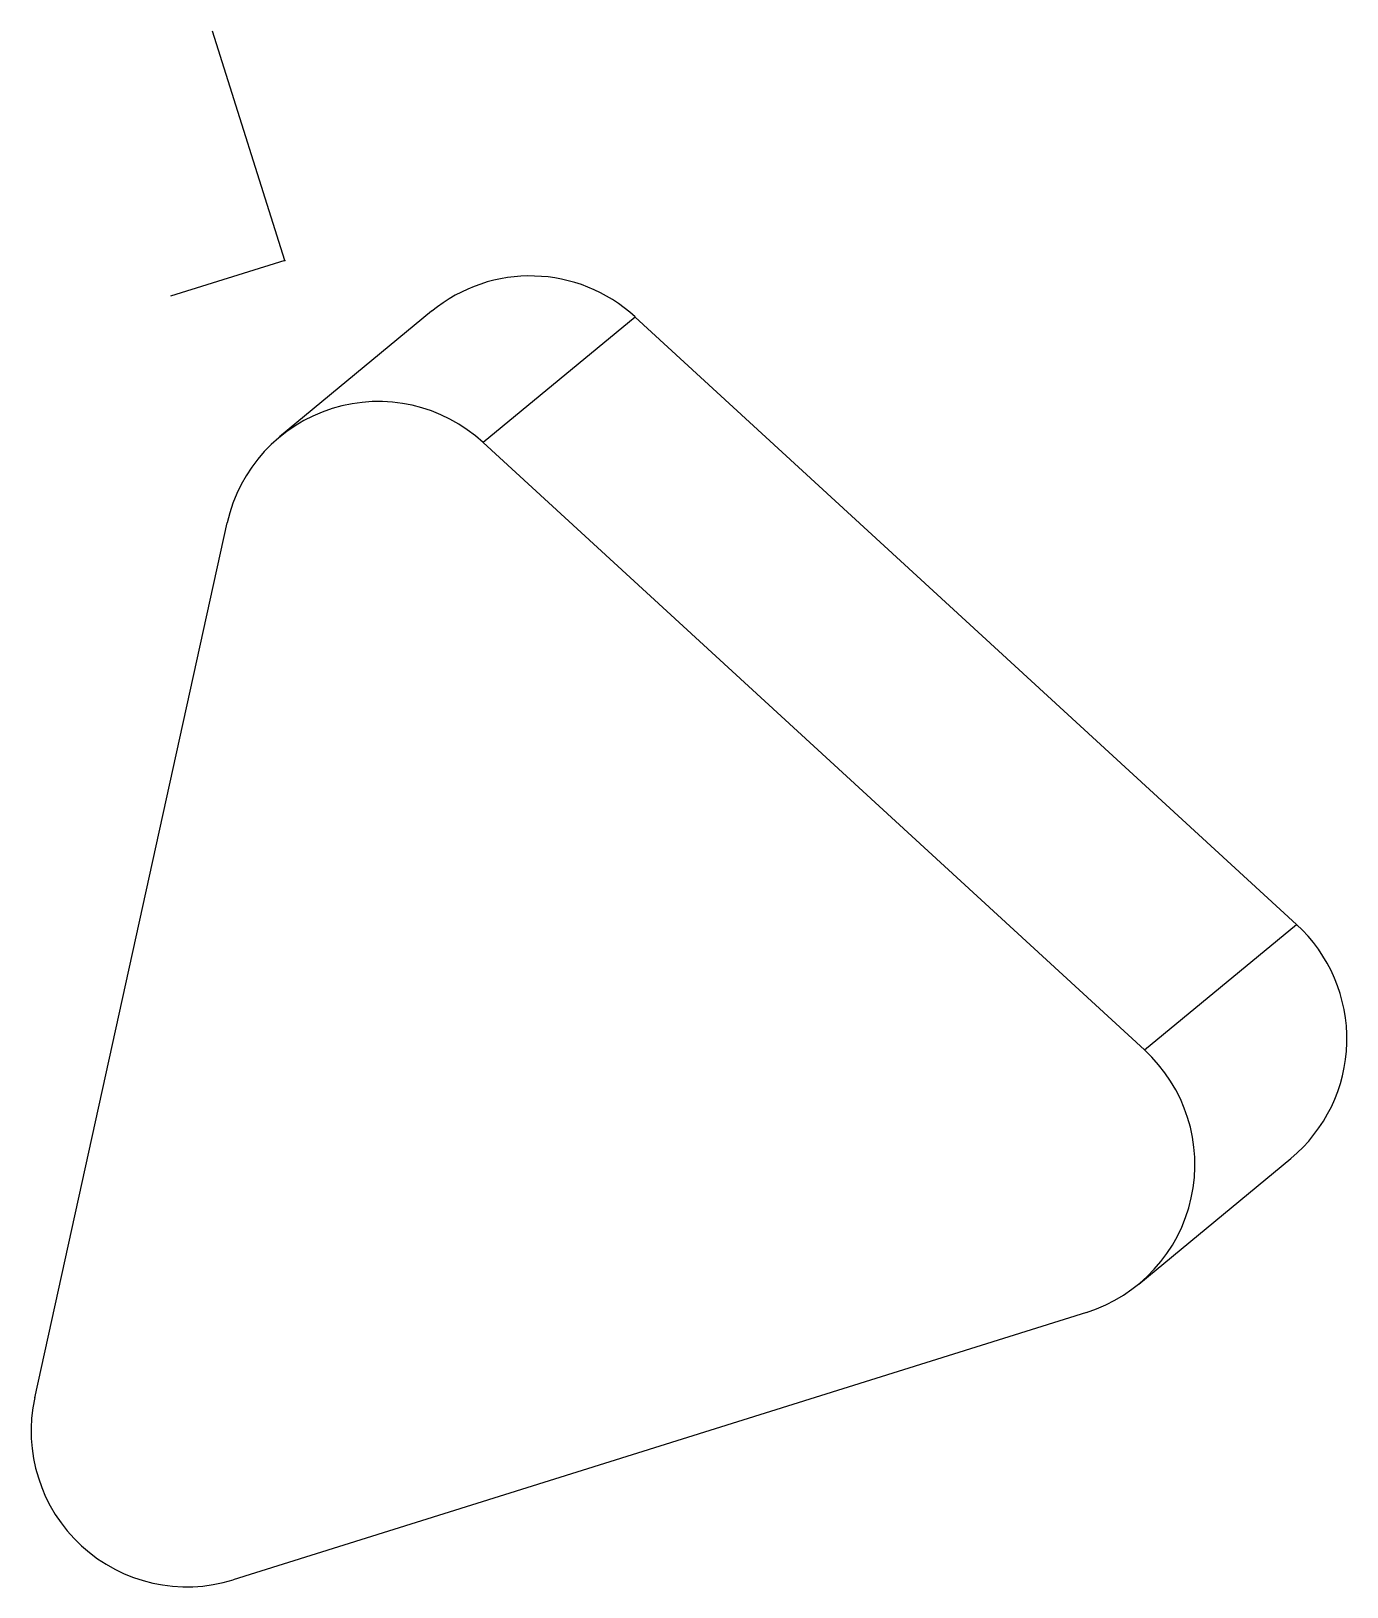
# Model space of a CAD drawing. Header units: millimetres. Extents: x -8.2 to 34.2, y -42.6 to 7.4.
import ezdxf

# ---------------------------------------------------------------- set-up
doc = ezdxf.new("R2010")
doc.units = ezdxf.units.MM
doc.header["$PDSIZE"] = -1

msp = doc.modelspace()

# ---------------------------------------------------------------- linework, layer by layer
at = {"color": 7, "linetype": 'Continuous'}
for q in [(-2.332, 7.371), (-3.678, -1.152)]:
    msp.add_line((0, 0), q, dxfattribs=at)
at = {"color": 7, "linetype": 'Continuous', "lineweight": 25}
for p, q in [((4.718, -1.636), (-0.17, -5.674)), ((11.267, -1.819), (6.378, -5.857)), ((11.267, -1.819), (32.528, -21.342)), ((6.378, -5.857), (27.639, -25.381)), ((-8.047, -36.557), (-1.857, -8.436)), ((27.639, -25.381), (32.528, -21.342)), ((27.46, -32.907), (32.348, -28.869)), ((25.782, -33.817), (-1.669, -42.414))]:
    msp.add_line(p, q, dxfattribs=at)
for centre, radius, start, end in [((7.888, -5.486), 4.987, 47.3373, 129.4599), ((3.001, -9.511), 4.975, 47.2501, 167.528), ((29.159, -25.027), 4.993, 309.6951, 47.5696), ((24.279, -29.063), 4.985, 287.5509, 47.6209), ((-3.155, -37.631), 5.008, 167.6134, 287.2652)]:
    msp.add_arc(centre, radius, start, end, dxfattribs=at)
at = {"color": 7, "linetype": 'Continuous'}
msp.add_point((0, 0), dxfattribs=at)

doc.saveas('drawing.dxf')
